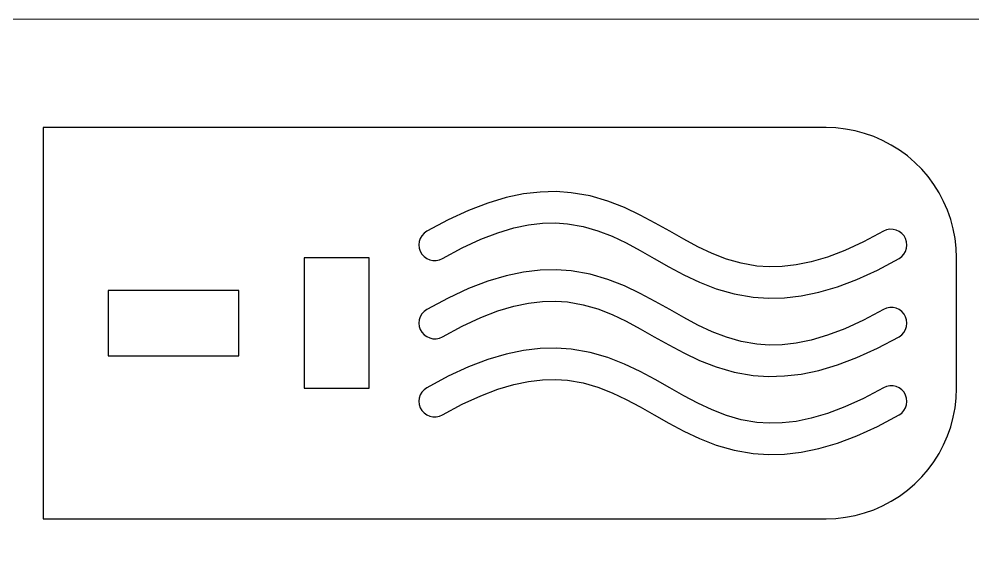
# Model space of a CAD drawing. Header units: millimetres. Extents: x -3928 to -434, y -548 to 1409.
# Drawn here: x -3483.6 to -3410.5, y 1281.8 to 1322.4 of the extents above; entities that cross this region are included whole.
import ezdxf

# ---------------------------------------------------------------- set-up
doc = ezdxf.new("R2010")
doc.units = ezdxf.units.MM
doc.header["$MEASUREMENT"] = 0
doc.layers.add('layer 1', color=7, linetype='Continuous')

msp = doc.modelspace()

# ---------------------------------------------------------------- linework, layer by layer
at = {"layer": 'layer 1', "color": 250, "lineweight": 9}
msp.add_lwpolyline([(-3928.424, 422.392), (-2728.424, 422.392), (-2728.424, 1322.392), (-3928.424, 1322.392), (-3928.424, 422.392)], close=True, dxfattribs=at)
at = {"layer": 'layer 1', "color": 1, "lineweight": 25}
for points in [[(-3481.765, 1314.0715), (-3481.765, 1314.0715), (-3481.765, 1284.0716), (-3481.765, 1284.0716)], [(-3421.7649, 1314.0715), (-3421.7649, 1314.0715), (-3481.765, 1314.0715), (-3481.765, 1314.0715)], [(-3456.765, 1304.0716), (-3456.765, 1304.0716), (-3461.7649, 1304.0716), (-3461.7649, 1304.0716)], [(-3461.7649, 1304.0716), (-3461.7649, 1304.0716), (-3461.7649, 1294.0718), (-3461.7649, 1294.0718)], [(-3456.765, 1294.0718), (-3456.765, 1294.0718), (-3456.765, 1304.0716), (-3456.765, 1304.0716)], [(-3411.765, 1294.0718), (-3411.765, 1294.0718), (-3411.765, 1304.0716), (-3411.765, 1304.0716)], [(-3466.7652, 1301.5715), (-3466.7652, 1301.5715), (-3476.765, 1301.5715), (-3476.765, 1301.5715)], [(-3476.765, 1301.5715), (-3476.765, 1301.5715), (-3476.765, 1296.5716), (-3476.765, 1296.5716)], [(-3466.7652, 1296.5716), (-3466.7652, 1296.5716), (-3466.7652, 1301.5715), (-3466.7652, 1301.5715)], [(-3476.765, 1296.5716), (-3476.765, 1296.5716), (-3466.7652, 1296.5716), (-3466.7652, 1296.5716)], [(-3461.7649, 1294.0718), (-3461.7649, 1294.0718), (-3456.765, 1294.0718), (-3456.765, 1294.0718)], [(-3481.765, 1284.0716), (-3481.765, 1284.0716), (-3421.7649, 1284.0716), (-3421.7649, 1284.0716)]]:
    msp.add_open_spline(points, degree=3, dxfattribs=at)
for points, knots in [([(-3411.765, 1304.0716), (-3411.765, 1304.0716), (-3411.7929, 1304.8188), (-3411.7929, 1304.8188), (-3411.7929, 1304.8188), (-3411.7929, 1304.8188), (-3411.8769, 1305.5621), (-3411.8769, 1305.5621), (-3411.8769, 1305.5621), (-3411.8769, 1305.5621), (-3412.0159, 1306.297), (-3412.0159, 1306.297), (-3412.0159, 1306.297), (-3412.0159, 1306.297), (-3412.2092, 1307.0191), (-3412.2092, 1307.0191), (-3412.2092, 1307.0191), (-3412.2092, 1307.0191), (-3412.4561, 1307.725), (-3412.4561, 1307.725), (-3412.4561, 1307.725), (-3412.4561, 1307.725), (-3412.7553, 1308.4105), (-3412.7553, 1308.4105), (-3412.7553, 1308.4105), (-3412.7553, 1308.4105), (-3413.1049, 1309.0716), (-3413.1049, 1309.0716), (-3413.1049, 1309.0716), (-3413.1049, 1309.0716), (-3413.5025, 1309.7048), (-3413.5025, 1309.7048), (-3413.5025, 1309.7048), (-3413.5025, 1309.7048), (-3413.9466, 1310.3066), (-3413.9466, 1310.3066), (-3413.9466, 1310.3066), (-3413.9466, 1310.3066), (-3414.4345, 1310.8735), (-3414.4345, 1310.8735), (-3414.4345, 1310.8735), (-3414.4345, 1310.8735), (-3414.9633, 1311.402), (-3414.9633, 1311.402), (-3414.9633, 1311.402), (-3414.9633, 1311.402), (-3415.5302, 1311.8899), (-3415.5302, 1311.8899), (-3415.5302, 1311.8899), (-3415.5302, 1311.8899), (-3416.1317, 1312.334), (-3416.1317, 1312.334), (-3416.1317, 1312.334), (-3416.1317, 1312.334), (-3416.765, 1312.732), (-3416.765, 1312.732), (-3416.765, 1312.732), (-3416.765, 1312.732), (-3417.4261, 1313.0812), (-3417.4261, 1313.0812), (-3417.4261, 1313.0812), (-3417.4261, 1313.0812), (-3418.1115, 1313.3804), (-3418.1115, 1313.3804), (-3418.1115, 1313.3804), (-3418.1115, 1313.3804), (-3418.8174, 1313.6273), (-3418.8174, 1313.6273), (-3418.8174, 1313.6273), (-3418.8174, 1313.6273), (-3419.5399, 1313.821), (-3419.5399, 1313.821), (-3419.5399, 1313.821), (-3419.5399, 1313.821), (-3420.2747, 1313.96), (-3420.2747, 1313.96), (-3420.2747, 1313.96), (-3420.2747, 1313.96), (-3421.0177, 1314.0436), (-3421.0177, 1314.0436), (-3421.0177, 1314.0436), (-3421.0177, 1314.0436), (-3421.7649, 1314.0715), (-3421.7649, 1314.0715)], [0, 0, 0, 0, 0.0454545, 0.0454545, 0.0454545, 0.0454545, 0.0909091, 0.0909091, 0.0909091, 0.0909091, 0.1363636, 0.1363636, 0.1363636, 0.1363636, 0.1818182, 0.1818182, 0.1818182, 0.1818182, 0.2272727, 0.2272727, 0.2272727, 0.2272727, 0.2727273, 0.2727273, 0.2727273, 0.2727273, 0.3181818, 0.3181818, 0.3181818, 0.3181818, 0.3636364, 0.3636364, 0.3636364, 0.3636364, 0.4090909, 0.4090909, 0.4090909, 0.4090909, 0.4545455, 0.4545455, 0.4545455, 0.4545455, 0.5, 0.5, 0.5, 0.5, 0.5454545, 0.5454545, 0.5454545, 0.5454545, 0.5909091, 0.5909091, 0.5909091, 0.5909091, 0.6363636, 0.6363636, 0.6363636, 0.6363636, 0.6818182, 0.6818182, 0.6818182, 0.6818182, 0.7272727, 0.7272727, 0.7272727, 0.7272727, 0.7727273, 0.7727273, 0.7727273, 0.7727273, 0.8181818, 0.8181818, 0.8181818, 0.8181818, 0.8636364, 0.8636364, 0.8636364, 0.8636364, 0.9090909, 0.9090909, 0.9090909, 0.9090909, 1, 1, 1, 1]), ([(-3417.358, 1306.1149), (-3417.358, 1306.1149), (-3418.8968, 1305.2958), (-3418.8968, 1305.2958), (-3418.8968, 1305.2958), (-3418.8968, 1305.2958), (-3420.3291, 1304.641), (-3420.3291, 1304.641), (-3420.3291, 1304.641), (-3420.3291, 1304.641), (-3421.6608, 1304.1383), (-3421.6608, 1304.1383), (-3421.6608, 1304.1383), (-3421.6608, 1304.1383), (-3422.8983, 1303.775), (-3422.8983, 1303.775), (-3422.8983, 1303.775), (-3422.8983, 1303.775), (-3424.0491, 1303.5372), (-3424.0491, 1303.5372), (-3424.0491, 1303.5372), (-3424.0491, 1303.5372), (-3425.1219, 1303.4123), (-3425.1219, 1303.4123), (-3425.1219, 1303.4123), (-3425.1219, 1303.4123), (-3426.1266, 1303.3873), (-3426.1266, 1303.3873), (-3426.1266, 1303.3873), (-3426.1266, 1303.3873), (-3427.0742, 1303.4515), (-3427.0742, 1303.4515), (-3427.0742, 1303.4515), (-3427.0742, 1303.4515), (-3428.268, 1303.6582), (-3428.268, 1303.6582), (-3428.268, 1303.6582), (-3428.268, 1303.6582), (-3429.4043, 1303.9849), (-3429.4043, 1303.9849), (-3429.4043, 1303.9849), (-3429.4043, 1303.9849), (-3430.5039, 1304.4138), (-3430.5039, 1304.4138), (-3430.5039, 1304.4138), (-3430.5039, 1304.4138), (-3431.5834, 1304.9264), (-3431.5834, 1304.9264), (-3431.5834, 1304.9264), (-3431.5834, 1304.9264), (-3432.6579, 1305.5007), (-3432.6579, 1305.5007), (-3432.6579, 1305.5007), (-3432.6579, 1305.5007), (-3433.742, 1306.1135), (-3433.742, 1306.1135), (-3433.742, 1306.1135), (-3433.742, 1306.1135), (-3434.8498, 1306.7415), (-3434.8498, 1306.7415), (-3434.8498, 1306.7415), (-3434.8498, 1306.7415), (-3435.9973, 1307.3564), (-3435.9973, 1307.3564), (-3435.9973, 1307.3564), (-3435.9973, 1307.3564), (-3437.201, 1307.9286), (-3437.201, 1307.9286), (-3437.201, 1307.9286), (-3437.201, 1307.9286), (-3438.476, 1308.4284), (-3438.476, 1308.4284), (-3438.476, 1308.4284), (-3438.476, 1308.4284), (-3439.8363, 1308.8225), (-3439.8363, 1308.8225), (-3439.8363, 1308.8225), (-3439.8363, 1308.8225), (-3441.2918, 1309.0761), (-3441.2918, 1309.0761), (-3441.2918, 1309.0761), (-3441.2918, 1309.0761), (-3442.4493, 1309.1552), (-3442.4493, 1309.1552), (-3442.4493, 1309.1552), (-3442.4493, 1309.1552), (-3443.6653, 1309.1252), (-3443.6653, 1309.1252), (-3443.6653, 1309.1252), (-3443.6653, 1309.1252), (-3444.9413, 1308.9753), (-3444.9413, 1308.9753), (-3444.9413, 1308.9753), (-3444.9413, 1308.9753), (-3446.2801, 1308.6959), (-3446.2801, 1308.6959), (-3446.2801, 1308.6959), (-3446.2801, 1308.6959), (-3447.6859, 1308.2789), (-3447.6859, 1308.2789), (-3447.6859, 1308.2789), (-3447.6859, 1308.2789), (-3449.1637, 1307.7151), (-3449.1637, 1307.7151), (-3449.1637, 1307.7151), (-3449.1637, 1307.7151), (-3450.7205, 1306.9962), (-3450.7205, 1306.9962), (-3450.7205, 1306.9962), (-3450.7205, 1306.9962), (-3452.3631, 1306.1121), (-3452.3631, 1306.1121)], [0, 0, 0, 0, 0.0344828, 0.0344828, 0.0344828, 0.0344828, 0.0689655, 0.0689655, 0.0689655, 0.0689655, 0.1034483, 0.1034483, 0.1034483, 0.1034483, 0.137931, 0.137931, 0.137931, 0.137931, 0.1724138, 0.1724138, 0.1724138, 0.1724138, 0.2068966, 0.2068966, 0.2068966, 0.2068966, 0.2413793, 0.2413793, 0.2413793, 0.2413793, 0.2758621, 0.2758621, 0.2758621, 0.2758621, 0.3103448, 0.3103448, 0.3103448, 0.3103448, 0.3448276, 0.3448276, 0.3448276, 0.3448276, 0.3793103, 0.3793103, 0.3793103, 0.3793103, 0.4137931, 0.4137931, 0.4137931, 0.4137931, 0.4482759, 0.4482759, 0.4482759, 0.4482759, 0.4827586, 0.4827586, 0.4827586, 0.4827586, 0.5172414, 0.5172414, 0.5172414, 0.5172414, 0.5517241, 0.5517241, 0.5517241, 0.5517241, 0.5862069, 0.5862069, 0.5862069, 0.5862069, 0.6206897, 0.6206897, 0.6206897, 0.6206897, 0.6551724, 0.6551724, 0.6551724, 0.6551724, 0.6896552, 0.6896552, 0.6896552, 0.6896552, 0.7241379, 0.7241379, 0.7241379, 0.7241379, 0.7586207, 0.7586207, 0.7586207, 0.7586207, 0.7931034, 0.7931034, 0.7931034, 0.7931034, 0.8275862, 0.8275862, 0.8275862, 0.8275862, 0.862069, 0.862069, 0.862069, 0.862069, 0.8965517, 0.8965517, 0.8965517, 0.8965517, 0.9310345, 0.9310345, 0.9310345, 0.9310345, 1, 1, 1, 1]), ([(-3451.1671, 1304.0311), (-3451.1671, 1304.0311), (-3449.6463, 1304.8499), (-3449.6463, 1304.8499), (-3449.6463, 1304.8499), (-3449.6463, 1304.8499), (-3448.2306, 1305.5043), (-3448.2306, 1305.5043), (-3448.2306, 1305.5043), (-3448.2306, 1305.5043), (-3446.9148, 1306.0063), (-3446.9148, 1306.0063), (-3446.9148, 1306.0063), (-3446.9148, 1306.0063), (-3445.692, 1306.3693), (-3445.692, 1306.3693), (-3445.692, 1306.3693), (-3445.692, 1306.3693), (-3444.5554, 1306.6063), (-3444.5554, 1306.6063), (-3444.5554, 1306.6063), (-3444.5554, 1306.6063), (-3443.4953, 1306.7312), (-3443.4953, 1306.7312), (-3443.4953, 1306.7312), (-3443.4953, 1306.7312), (-3442.5026, 1306.7559), (-3442.5026, 1306.7559), (-3442.5026, 1306.7559), (-3442.5026, 1306.7559), (-3441.5656, 1306.6921), (-3441.5656, 1306.6921), (-3441.5656, 1306.6921), (-3441.5656, 1306.6921), (-3440.3838, 1306.4857), (-3440.3838, 1306.4857), (-3440.3838, 1306.4857), (-3440.3838, 1306.4857), (-3439.2567, 1306.159), (-3439.2567, 1306.159), (-3439.2567, 1306.159), (-3439.2567, 1306.159), (-3438.1641, 1305.7304), (-3438.1641, 1305.7304), (-3438.1641, 1305.7304), (-3438.1641, 1305.7304), (-3437.0888, 1305.2178), (-3437.0888, 1305.2178), (-3437.0888, 1305.2178), (-3437.0888, 1305.2178), (-3436.0164, 1304.6431), (-3436.0164, 1304.6431), (-3436.0164, 1304.6431), (-3436.0164, 1304.6431), (-3434.9327, 1304.0297), (-3434.9327, 1304.0297), (-3434.9327, 1304.0297), (-3434.9327, 1304.0297), (-3433.8232, 1303.4014), (-3433.8232, 1303.4014), (-3433.8232, 1303.4014), (-3433.8232, 1303.4014), (-3432.6717, 1302.7865), (-3432.6717, 1302.7865), (-3432.6717, 1302.7865), (-3432.6717, 1302.7865), (-3431.4627, 1302.2139), (-3431.4627, 1302.2139), (-3431.4627, 1302.2139), (-3431.4627, 1302.2139), (-3430.1804, 1301.714), (-3430.1804, 1301.714), (-3430.1804, 1301.714), (-3430.1804, 1301.714), (-3428.8113, 1301.3203), (-3428.8113, 1301.3203), (-3428.8113, 1301.3203), (-3428.8113, 1301.3203), (-3427.3455, 1301.0667), (-3427.3455, 1301.0667), (-3427.3455, 1301.0667), (-3427.3455, 1301.0667), (-3426.1792, 1300.988), (-3426.1792, 1300.988), (-3426.1792, 1300.988), (-3426.1792, 1300.988), (-3424.9536, 1301.018), (-3424.9536, 1301.018), (-3424.9536, 1301.018), (-3424.9536, 1301.018), (-3423.6671, 1301.1679), (-3423.6671, 1301.1679), (-3423.6671, 1301.1679), (-3423.6671, 1301.1679), (-3422.3159, 1301.4466), (-3422.3159, 1301.4466), (-3422.3159, 1301.4466), (-3422.3159, 1301.4466), (-3420.897, 1301.8633), (-3420.897, 1301.8633), (-3420.897, 1301.8633), (-3420.897, 1301.8633), (-3419.4044, 1302.4263), (-3419.4044, 1302.4263), (-3419.4044, 1302.4263), (-3419.4044, 1302.4263), (-3417.8318, 1303.1449), (-3417.8318, 1303.1449), (-3417.8318, 1303.1449), (-3417.8318, 1303.1449), (-3416.1723, 1304.0282), (-3416.1723, 1304.0282)], [0, 0, 0, 0, 0.0344828, 0.0344828, 0.0344828, 0.0344828, 0.0689655, 0.0689655, 0.0689655, 0.0689655, 0.1034483, 0.1034483, 0.1034483, 0.1034483, 0.137931, 0.137931, 0.137931, 0.137931, 0.1724138, 0.1724138, 0.1724138, 0.1724138, 0.2068966, 0.2068966, 0.2068966, 0.2068966, 0.2413793, 0.2413793, 0.2413793, 0.2413793, 0.2758621, 0.2758621, 0.2758621, 0.2758621, 0.3103448, 0.3103448, 0.3103448, 0.3103448, 0.3448276, 0.3448276, 0.3448276, 0.3448276, 0.3793103, 0.3793103, 0.3793103, 0.3793103, 0.4137931, 0.4137931, 0.4137931, 0.4137931, 0.4482759, 0.4482759, 0.4482759, 0.4482759, 0.4827586, 0.4827586, 0.4827586, 0.4827586, 0.5172414, 0.5172414, 0.5172414, 0.5172414, 0.5517241, 0.5517241, 0.5517241, 0.5517241, 0.5862069, 0.5862069, 0.5862069, 0.5862069, 0.6206897, 0.6206897, 0.6206897, 0.6206897, 0.6551724, 0.6551724, 0.6551724, 0.6551724, 0.6896552, 0.6896552, 0.6896552, 0.6896552, 0.7241379, 0.7241379, 0.7241379, 0.7241379, 0.7586207, 0.7586207, 0.7586207, 0.7586207, 0.7931034, 0.7931034, 0.7931034, 0.7931034, 0.8275862, 0.8275862, 0.8275862, 0.8275862, 0.862069, 0.862069, 0.862069, 0.862069, 0.8965517, 0.8965517, 0.8965517, 0.8965517, 0.9310345, 0.9310345, 0.9310345, 0.9310345, 1, 1, 1, 1]), ([(-3416.1723, 1304.0282), (-3416.1723, 1304.0282), (-3415.968, 1304.1743), (-3415.968, 1304.1743), (-3415.968, 1304.1743), (-3415.968, 1304.1743), (-3415.799, 1304.3599), (-3415.799, 1304.3599), (-3415.799, 1304.3599), (-3415.799, 1304.3599), (-3415.672, 1304.5761), (-3415.672, 1304.5761), (-3415.672, 1304.5761), (-3415.672, 1304.5761), (-3415.593, 1304.8142), (-3415.593, 1304.8142), (-3415.593, 1304.8142), (-3415.593, 1304.8142), (-3415.5652, 1305.0633), (-3415.5652, 1305.0633), (-3415.5652, 1305.0633), (-3415.5652, 1305.0633), (-3415.5895, 1305.3131), (-3415.5895, 1305.3131), (-3415.5895, 1305.3131), (-3415.5895, 1305.3131), (-3415.6653, 1305.5522), (-3415.6653, 1305.5522), (-3415.6653, 1305.5522), (-3415.6653, 1305.5522), (-3415.7895, 1305.7703), (-3415.7895, 1305.7703), (-3415.7895, 1305.7703), (-3415.7895, 1305.7703), (-3415.956, 1305.9579), (-3415.956, 1305.9579), (-3415.956, 1305.9579), (-3415.956, 1305.9579), (-3416.1578, 1306.1068), (-3416.1578, 1306.1068), (-3416.1578, 1306.1068), (-3416.1578, 1306.1068), (-3416.3864, 1306.2105), (-3416.3864, 1306.2105), (-3416.3864, 1306.2105), (-3416.3864, 1306.2105), (-3416.6316, 1306.2642), (-3416.6316, 1306.2642), (-3416.6316, 1306.2642), (-3416.6316, 1306.2642), (-3416.8824, 1306.2659), (-3416.8824, 1306.2659), (-3416.8824, 1306.2659), (-3416.8824, 1306.2659), (-3417.128, 1306.2155), (-3417.128, 1306.2155), (-3417.128, 1306.2155), (-3417.128, 1306.2155), (-3417.358, 1306.1149), (-3417.358, 1306.1149)], [0, 0, 0, 0, 0.0625, 0.0625, 0.0625, 0.0625, 0.125, 0.125, 0.125, 0.125, 0.1875, 0.1875, 0.1875, 0.1875, 0.25, 0.25, 0.25, 0.25, 0.3125, 0.3125, 0.3125, 0.3125, 0.375, 0.375, 0.375, 0.375, 0.4375, 0.4375, 0.4375, 0.4375, 0.5, 0.5, 0.5, 0.5, 0.5625, 0.5625, 0.5625, 0.5625, 0.625, 0.625, 0.625, 0.625, 0.6875, 0.6875, 0.6875, 0.6875, 0.75, 0.75, 0.75, 0.75, 0.8125, 0.8125, 0.8125, 0.8125, 0.875, 0.875, 0.875, 0.875, 1, 1, 1, 1]), ([(-3452.3631, 1306.1121), (-3452.3631, 1306.1121), (-3452.5663, 1305.965), (-3452.5663, 1305.965), (-3452.5663, 1305.965), (-3452.5663, 1305.965), (-3452.7345, 1305.7791), (-3452.7345, 1305.7791), (-3452.7345, 1305.7791), (-3452.7345, 1305.7791), (-3452.8601, 1305.5621), (-3452.8601, 1305.5621), (-3452.8601, 1305.5621), (-3452.8601, 1305.5621), (-3452.9384, 1305.3236), (-3452.9384, 1305.3236), (-3452.9384, 1305.3236), (-3452.9384, 1305.3236), (-3452.9649, 1305.0742), (-3452.9649, 1305.0742), (-3452.9649, 1305.0742), (-3452.9649, 1305.0742), (-3452.9395, 1304.8245), (-3452.9395, 1304.8245), (-3452.9395, 1304.8245), (-3452.9395, 1304.8245), (-3452.8622, 1304.586), (-3452.8622, 1304.586), (-3452.8622, 1304.586), (-3452.8622, 1304.586), (-3452.7374, 1304.3683), (-3452.7374, 1304.3683), (-3452.7374, 1304.3683), (-3452.7374, 1304.3683), (-3452.5698, 1304.1817), (-3452.5698, 1304.1817), (-3452.5698, 1304.1817), (-3452.5698, 1304.1817), (-3452.3673, 1304.0335), (-3452.3673, 1304.0335), (-3452.3673, 1304.0335), (-3452.3673, 1304.0335), (-3452.1383, 1303.9312), (-3452.1383, 1303.9312), (-3452.1383, 1303.9312), (-3452.1383, 1303.9312), (-3451.8928, 1303.8787), (-3451.8928, 1303.8787), (-3451.8928, 1303.8787), (-3451.8928, 1303.8787), (-3451.642, 1303.878), (-3451.642, 1303.878), (-3451.642, 1303.878), (-3451.642, 1303.878), (-3451.3964, 1303.9295), (-3451.3964, 1303.9295), (-3451.3964, 1303.9295), (-3451.3964, 1303.9295), (-3451.1671, 1304.0311), (-3451.1671, 1304.0311)], [0, 0, 0, 0, 0.0625, 0.0625, 0.0625, 0.0625, 0.125, 0.125, 0.125, 0.125, 0.1875, 0.1875, 0.1875, 0.1875, 0.25, 0.25, 0.25, 0.25, 0.3125, 0.3125, 0.3125, 0.3125, 0.375, 0.375, 0.375, 0.375, 0.4375, 0.4375, 0.4375, 0.4375, 0.5, 0.5, 0.5, 0.5, 0.5625, 0.5625, 0.5625, 0.5625, 0.625, 0.625, 0.625, 0.625, 0.6875, 0.6875, 0.6875, 0.6875, 0.75, 0.75, 0.75, 0.75, 0.8125, 0.8125, 0.8125, 0.8125, 0.875, 0.875, 0.875, 0.875, 1, 1, 1, 1]), ([(-3417.358, 1300.1149), (-3417.358, 1300.1149), (-3418.8968, 1299.2957), (-3418.8968, 1299.2957), (-3418.8968, 1299.2957), (-3418.8968, 1299.2957), (-3420.3291, 1298.641), (-3420.3291, 1298.641), (-3420.3291, 1298.641), (-3420.3291, 1298.641), (-3421.6608, 1298.1383), (-3421.6608, 1298.1383), (-3421.6608, 1298.1383), (-3421.6608, 1298.1383), (-3422.8983, 1297.7749), (-3422.8983, 1297.7749), (-3422.8983, 1297.7749), (-3422.8983, 1297.7749), (-3424.0491, 1297.5371), (-3424.0491, 1297.5371), (-3424.0491, 1297.5371), (-3424.0491, 1297.5371), (-3425.1219, 1297.4123), (-3425.1219, 1297.4123), (-3425.1219, 1297.4123), (-3425.1219, 1297.4123), (-3426.1266, 1297.3872), (-3426.1266, 1297.3872), (-3426.1266, 1297.3872), (-3426.1266, 1297.3872), (-3427.0742, 1297.4514), (-3427.0742, 1297.4514), (-3427.0742, 1297.4514), (-3427.0742, 1297.4514), (-3428.268, 1297.6581), (-3428.268, 1297.6581), (-3428.268, 1297.6581), (-3428.268, 1297.6581), (-3429.4043, 1297.9848), (-3429.4043, 1297.9848), (-3429.4043, 1297.9848), (-3429.4043, 1297.9848), (-3430.5039, 1298.4138), (-3430.5039, 1298.4138), (-3430.5039, 1298.4138), (-3430.5039, 1298.4138), (-3431.5834, 1298.9264), (-3431.5834, 1298.9264), (-3431.5834, 1298.9264), (-3431.5834, 1298.9264), (-3432.6579, 1299.5007), (-3432.6579, 1299.5007), (-3432.6579, 1299.5007), (-3432.6579, 1299.5007), (-3433.742, 1300.1135), (-3433.742, 1300.1135), (-3433.742, 1300.1135), (-3433.742, 1300.1135), (-3434.8498, 1300.7414), (-3434.8498, 1300.7414), (-3434.8498, 1300.7414), (-3434.8498, 1300.7414), (-3435.9973, 1301.3563), (-3435.9973, 1301.3563), (-3435.9973, 1301.3563), (-3435.9973, 1301.3563), (-3437.201, 1301.9285), (-3437.201, 1301.9285), (-3437.201, 1301.9285), (-3437.201, 1301.9285), (-3438.476, 1302.4288), (-3438.476, 1302.4288), (-3438.476, 1302.4288), (-3438.476, 1302.4288), (-3439.8363, 1302.8225), (-3439.8363, 1302.8225), (-3439.8363, 1302.8225), (-3439.8363, 1302.8225), (-3441.2918, 1303.0765), (-3441.2918, 1303.0765), (-3441.2918, 1303.0765), (-3441.2918, 1303.0765), (-3442.4493, 1303.1551), (-3442.4493, 1303.1551), (-3442.4493, 1303.1551), (-3442.4493, 1303.1551), (-3443.6653, 1303.1251), (-3443.6653, 1303.1251), (-3443.6653, 1303.1251), (-3443.6653, 1303.1251), (-3444.9413, 1302.9752), (-3444.9413, 1302.9752), (-3444.9413, 1302.9752), (-3444.9413, 1302.9752), (-3446.2801, 1302.6958), (-3446.2801, 1302.6958), (-3446.2801, 1302.6958), (-3446.2801, 1302.6958), (-3447.6859, 1302.2788), (-3447.6859, 1302.2788), (-3447.6859, 1302.2788), (-3447.6859, 1302.2788), (-3449.1637, 1301.7154), (-3449.1637, 1301.7154), (-3449.1637, 1301.7154), (-3449.1637, 1301.7154), (-3450.7205, 1300.9961), (-3450.7205, 1300.9961), (-3450.7205, 1300.9961), (-3450.7205, 1300.9961), (-3452.3631, 1300.1121), (-3452.3631, 1300.1121)], [0, 0, 0, 0, 0.0344828, 0.0344828, 0.0344828, 0.0344828, 0.0689655, 0.0689655, 0.0689655, 0.0689655, 0.1034483, 0.1034483, 0.1034483, 0.1034483, 0.137931, 0.137931, 0.137931, 0.137931, 0.1724138, 0.1724138, 0.1724138, 0.1724138, 0.2068966, 0.2068966, 0.2068966, 0.2068966, 0.2413793, 0.2413793, 0.2413793, 0.2413793, 0.2758621, 0.2758621, 0.2758621, 0.2758621, 0.3103448, 0.3103448, 0.3103448, 0.3103448, 0.3448276, 0.3448276, 0.3448276, 0.3448276, 0.3793103, 0.3793103, 0.3793103, 0.3793103, 0.4137931, 0.4137931, 0.4137931, 0.4137931, 0.4482759, 0.4482759, 0.4482759, 0.4482759, 0.4827586, 0.4827586, 0.4827586, 0.4827586, 0.5172414, 0.5172414, 0.5172414, 0.5172414, 0.5517241, 0.5517241, 0.5517241, 0.5517241, 0.5862069, 0.5862069, 0.5862069, 0.5862069, 0.6206897, 0.6206897, 0.6206897, 0.6206897, 0.6551724, 0.6551724, 0.6551724, 0.6551724, 0.6896552, 0.6896552, 0.6896552, 0.6896552, 0.7241379, 0.7241379, 0.7241379, 0.7241379, 0.7586207, 0.7586207, 0.7586207, 0.7586207, 0.7931034, 0.7931034, 0.7931034, 0.7931034, 0.8275862, 0.8275862, 0.8275862, 0.8275862, 0.862069, 0.862069, 0.862069, 0.862069, 0.8965517, 0.8965517, 0.8965517, 0.8965517, 0.9310345, 0.9310345, 0.9310345, 0.9310345, 1, 1, 1, 1]), ([(-3451.1671, 1298.031), (-3451.1671, 1298.031), (-3449.6463, 1298.8498), (-3449.6463, 1298.8498), (-3449.6463, 1298.8498), (-3449.6463, 1298.8498), (-3448.2306, 1299.5042), (-3448.2306, 1299.5042), (-3448.2306, 1299.5042), (-3448.2306, 1299.5042), (-3446.9148, 1300.0062), (-3446.9148, 1300.0062), (-3446.9148, 1300.0062), (-3446.9148, 1300.0062), (-3445.692, 1300.3692), (-3445.692, 1300.3692), (-3445.692, 1300.3692), (-3445.692, 1300.3692), (-3444.5554, 1300.6063), (-3444.5554, 1300.6063), (-3444.5554, 1300.6063), (-3444.5554, 1300.6063), (-3443.4953, 1300.7312), (-3443.4953, 1300.7312), (-3443.4953, 1300.7312), (-3443.4953, 1300.7312), (-3442.5026, 1300.7559), (-3442.5026, 1300.7559), (-3442.5026, 1300.7559), (-3442.5026, 1300.7559), (-3441.5656, 1300.692), (-3441.5656, 1300.692), (-3441.5656, 1300.692), (-3441.5656, 1300.692), (-3440.3838, 1300.4857), (-3440.3838, 1300.4857), (-3440.3838, 1300.4857), (-3440.3838, 1300.4857), (-3439.2567, 1300.1593), (-3439.2567, 1300.1593), (-3439.2567, 1300.1593), (-3439.2567, 1300.1593), (-3438.1641, 1299.7304), (-3438.1641, 1299.7304), (-3438.1641, 1299.7304), (-3438.1641, 1299.7304), (-3437.0888, 1299.2178), (-3437.0888, 1299.2178), (-3437.0888, 1299.2178), (-3437.0888, 1299.2178), (-3436.0164, 1298.6431), (-3436.0164, 1298.6431), (-3436.0164, 1298.6431), (-3436.0164, 1298.6431), (-3434.9327, 1298.0296), (-3434.9327, 1298.0296), (-3434.9327, 1298.0296), (-3434.9327, 1298.0296), (-3433.8232, 1297.4013), (-3433.8232, 1297.4013), (-3433.8232, 1297.4013), (-3433.8232, 1297.4013), (-3432.6717, 1296.7864), (-3432.6717, 1296.7864), (-3432.6717, 1296.7864), (-3432.6717, 1296.7864), (-3431.4627, 1296.2139), (-3431.4627, 1296.2139), (-3431.4627, 1296.2139), (-3431.4627, 1296.2139), (-3430.1804, 1295.714), (-3430.1804, 1295.714), (-3430.1804, 1295.714), (-3430.1804, 1295.714), (-3428.8113, 1295.3203), (-3428.8113, 1295.3203), (-3428.8113, 1295.3203), (-3428.8113, 1295.3203), (-3427.3455, 1295.067), (-3427.3455, 1295.067), (-3427.3455, 1295.067), (-3427.3455, 1295.067), (-3426.1792, 1294.988), (-3426.1792, 1294.988), (-3426.1792, 1294.988), (-3426.1792, 1294.988), (-3424.9536, 1295.0183), (-3424.9536, 1295.0183), (-3424.9536, 1295.0183), (-3424.9536, 1295.0183), (-3423.6671, 1295.1679), (-3423.6671, 1295.1679), (-3423.6671, 1295.1679), (-3423.6671, 1295.1679), (-3422.3159, 1295.4466), (-3422.3159, 1295.4466), (-3422.3159, 1295.4466), (-3422.3159, 1295.4466), (-3420.897, 1295.8632), (-3420.897, 1295.8632), (-3420.897, 1295.8632), (-3420.897, 1295.8632), (-3419.4044, 1296.4262), (-3419.4044, 1296.4262), (-3419.4044, 1296.4262), (-3419.4044, 1296.4262), (-3417.8318, 1297.1448), (-3417.8318, 1297.1448), (-3417.8318, 1297.1448), (-3417.8318, 1297.1448), (-3416.1723, 1298.0282), (-3416.1723, 1298.0282)], [0, 0, 0, 0, 0.0344828, 0.0344828, 0.0344828, 0.0344828, 0.0689655, 0.0689655, 0.0689655, 0.0689655, 0.1034483, 0.1034483, 0.1034483, 0.1034483, 0.137931, 0.137931, 0.137931, 0.137931, 0.1724138, 0.1724138, 0.1724138, 0.1724138, 0.2068966, 0.2068966, 0.2068966, 0.2068966, 0.2413793, 0.2413793, 0.2413793, 0.2413793, 0.2758621, 0.2758621, 0.2758621, 0.2758621, 0.3103448, 0.3103448, 0.3103448, 0.3103448, 0.3448276, 0.3448276, 0.3448276, 0.3448276, 0.3793103, 0.3793103, 0.3793103, 0.3793103, 0.4137931, 0.4137931, 0.4137931, 0.4137931, 0.4482759, 0.4482759, 0.4482759, 0.4482759, 0.4827586, 0.4827586, 0.4827586, 0.4827586, 0.5172414, 0.5172414, 0.5172414, 0.5172414, 0.5517241, 0.5517241, 0.5517241, 0.5517241, 0.5862069, 0.5862069, 0.5862069, 0.5862069, 0.6206897, 0.6206897, 0.6206897, 0.6206897, 0.6551724, 0.6551724, 0.6551724, 0.6551724, 0.6896552, 0.6896552, 0.6896552, 0.6896552, 0.7241379, 0.7241379, 0.7241379, 0.7241379, 0.7586207, 0.7586207, 0.7586207, 0.7586207, 0.7931034, 0.7931034, 0.7931034, 0.7931034, 0.8275862, 0.8275862, 0.8275862, 0.8275862, 0.862069, 0.862069, 0.862069, 0.862069, 0.8965517, 0.8965517, 0.8965517, 0.8965517, 0.9310345, 0.9310345, 0.9310345, 0.9310345, 1, 1, 1, 1]), ([(-3452.3631, 1300.1121), (-3452.3631, 1300.1121), (-3452.5663, 1299.965), (-3452.5663, 1299.965), (-3452.5663, 1299.965), (-3452.5663, 1299.965), (-3452.7345, 1299.779), (-3452.7345, 1299.779), (-3452.7345, 1299.779), (-3452.7345, 1299.779), (-3452.8601, 1299.5621), (-3452.8601, 1299.5621), (-3452.8601, 1299.5621), (-3452.8601, 1299.5621), (-3452.9384, 1299.3236), (-3452.9384, 1299.3236), (-3452.9384, 1299.3236), (-3452.9384, 1299.3236), (-3452.9649, 1299.0742), (-3452.9649, 1299.0742), (-3452.9649, 1299.0742), (-3452.9649, 1299.0742), (-3452.9395, 1298.8244), (-3452.9395, 1298.8244), (-3452.9395, 1298.8244), (-3452.9395, 1298.8244), (-3452.8622, 1298.5859), (-3452.8622, 1298.5859), (-3452.8622, 1298.5859), (-3452.8622, 1298.5859), (-3452.7374, 1298.3683), (-3452.7374, 1298.3683), (-3452.7374, 1298.3683), (-3452.7374, 1298.3683), (-3452.5698, 1298.1817), (-3452.5698, 1298.1817), (-3452.5698, 1298.1817), (-3452.5698, 1298.1817), (-3452.3673, 1298.0335), (-3452.3673, 1298.0335), (-3452.3673, 1298.0335), (-3452.3673, 1298.0335), (-3452.1383, 1297.9312), (-3452.1383, 1297.9312), (-3452.1383, 1297.9312), (-3452.1383, 1297.9312), (-3451.8928, 1297.8786), (-3451.8928, 1297.8786), (-3451.8928, 1297.8786), (-3451.8928, 1297.8786), (-3451.642, 1297.8779), (-3451.642, 1297.8779), (-3451.642, 1297.8779), (-3451.642, 1297.8779), (-3451.3964, 1297.9294), (-3451.3964, 1297.9294), (-3451.3964, 1297.9294), (-3451.3964, 1297.9294), (-3451.1671, 1298.031), (-3451.1671, 1298.031)], [0, 0, 0, 0, 0.0625, 0.0625, 0.0625, 0.0625, 0.125, 0.125, 0.125, 0.125, 0.1875, 0.1875, 0.1875, 0.1875, 0.25, 0.25, 0.25, 0.25, 0.3125, 0.3125, 0.3125, 0.3125, 0.375, 0.375, 0.375, 0.375, 0.4375, 0.4375, 0.4375, 0.4375, 0.5, 0.5, 0.5, 0.5, 0.5625, 0.5625, 0.5625, 0.5625, 0.625, 0.625, 0.625, 0.625, 0.6875, 0.6875, 0.6875, 0.6875, 0.75, 0.75, 0.75, 0.75, 0.8125, 0.8125, 0.8125, 0.8125, 0.875, 0.875, 0.875, 0.875, 1, 1, 1, 1]), ([(-3416.1723, 1298.0282), (-3416.1723, 1298.0282), (-3415.968, 1298.1743), (-3415.968, 1298.1743), (-3415.968, 1298.1743), (-3415.968, 1298.1743), (-3415.799, 1298.3598), (-3415.799, 1298.3598), (-3415.799, 1298.3598), (-3415.799, 1298.3598), (-3415.672, 1298.5761), (-3415.672, 1298.5761), (-3415.672, 1298.5761), (-3415.672, 1298.5761), (-3415.593, 1298.8142), (-3415.593, 1298.8142), (-3415.593, 1298.8142), (-3415.593, 1298.8142), (-3415.5652, 1299.0636), (-3415.5652, 1299.0636), (-3415.5652, 1299.0636), (-3415.5652, 1299.0636), (-3415.5895, 1299.313), (-3415.5895, 1299.313), (-3415.5895, 1299.313), (-3415.5895, 1299.313), (-3415.6653, 1299.5522), (-3415.6653, 1299.5522), (-3415.6653, 1299.5522), (-3415.6653, 1299.5522), (-3415.7895, 1299.7702), (-3415.7895, 1299.7702), (-3415.7895, 1299.7702), (-3415.7895, 1299.7702), (-3415.956, 1299.9579), (-3415.956, 1299.9579), (-3415.956, 1299.9579), (-3415.956, 1299.9579), (-3416.1578, 1300.1068), (-3416.1578, 1300.1068), (-3416.1578, 1300.1068), (-3416.1578, 1300.1068), (-3416.3864, 1300.2105), (-3416.3864, 1300.2105), (-3416.3864, 1300.2105), (-3416.3864, 1300.2105), (-3416.6316, 1300.2641), (-3416.6316, 1300.2641), (-3416.6316, 1300.2641), (-3416.6316, 1300.2641), (-3416.8824, 1300.2659), (-3416.8824, 1300.2659), (-3416.8824, 1300.2659), (-3416.8824, 1300.2659), (-3417.128, 1300.2154), (-3417.128, 1300.2154), (-3417.128, 1300.2154), (-3417.128, 1300.2154), (-3417.358, 1300.1149), (-3417.358, 1300.1149)], [0, 0, 0, 0, 0.0625, 0.0625, 0.0625, 0.0625, 0.125, 0.125, 0.125, 0.125, 0.1875, 0.1875, 0.1875, 0.1875, 0.25, 0.25, 0.25, 0.25, 0.3125, 0.3125, 0.3125, 0.3125, 0.375, 0.375, 0.375, 0.375, 0.4375, 0.4375, 0.4375, 0.4375, 0.5, 0.5, 0.5, 0.5, 0.5625, 0.5625, 0.5625, 0.5625, 0.625, 0.625, 0.625, 0.625, 0.6875, 0.6875, 0.6875, 0.6875, 0.75, 0.75, 0.75, 0.75, 0.8125, 0.8125, 0.8125, 0.8125, 0.875, 0.875, 0.875, 0.875, 1, 1, 1, 1]), ([(-3417.358, 1294.1148), (-3417.358, 1294.1148), (-3418.8968, 1293.2957), (-3418.8968, 1293.2957), (-3418.8968, 1293.2957), (-3418.8968, 1293.2957), (-3420.3291, 1292.6409), (-3420.3291, 1292.6409), (-3420.3291, 1292.6409), (-3420.3291, 1292.6409), (-3421.6608, 1292.1382), (-3421.6608, 1292.1382), (-3421.6608, 1292.1382), (-3421.6608, 1292.1382), (-3422.8983, 1291.7749), (-3422.8983, 1291.7749), (-3422.8983, 1291.7749), (-3422.8983, 1291.7749), (-3424.0491, 1291.5371), (-3424.0491, 1291.5371), (-3424.0491, 1291.5371), (-3424.0491, 1291.5371), (-3425.1219, 1291.4122), (-3425.1219, 1291.4122), (-3425.1219, 1291.4122), (-3425.1219, 1291.4122), (-3426.1266, 1291.3875), (-3426.1266, 1291.3875), (-3426.1266, 1291.3875), (-3426.1266, 1291.3875), (-3427.0742, 1291.4514), (-3427.0742, 1291.4514), (-3427.0742, 1291.4514), (-3427.0742, 1291.4514), (-3428.268, 1291.6581), (-3428.268, 1291.6581), (-3428.268, 1291.6581), (-3428.268, 1291.6581), (-3429.4043, 1291.9848), (-3429.4043, 1291.9848), (-3429.4043, 1291.9848), (-3429.4043, 1291.9848), (-3430.5039, 1292.4137), (-3430.5039, 1292.4137), (-3430.5039, 1292.4137), (-3430.5039, 1292.4137), (-3431.5834, 1292.9263), (-3431.5834, 1292.9263), (-3431.5834, 1292.9263), (-3431.5834, 1292.9263), (-3432.6579, 1293.5007), (-3432.6579, 1293.5007), (-3432.6579, 1293.5007), (-3432.6579, 1293.5007), (-3433.742, 1294.1134), (-3433.742, 1294.1134), (-3433.742, 1294.1134), (-3433.742, 1294.1134), (-3434.8498, 1294.7414), (-3434.8498, 1294.7414), (-3434.8498, 1294.7414), (-3434.8498, 1294.7414), (-3435.9973, 1295.3563), (-3435.9973, 1295.3563), (-3435.9973, 1295.3563), (-3435.9973, 1295.3563), (-3437.201, 1295.9285), (-3437.201, 1295.9285), (-3437.201, 1295.9285), (-3437.201, 1295.9285), (-3438.476, 1296.4287), (-3438.476, 1296.4287), (-3438.476, 1296.4287), (-3438.476, 1296.4287), (-3439.8363, 1296.8224), (-3439.8363, 1296.8224), (-3439.8363, 1296.8224), (-3439.8363, 1296.8224), (-3441.2918, 1297.0764), (-3441.2918, 1297.0764), (-3441.2918, 1297.0764), (-3441.2918, 1297.0764), (-3442.4493, 1297.1551), (-3442.4493, 1297.1551), (-3442.4493, 1297.1551), (-3442.4493, 1297.1551), (-3443.6653, 1297.1251), (-3443.6653, 1297.1251), (-3443.6653, 1297.1251), (-3443.6653, 1297.1251), (-3444.9413, 1296.9752), (-3444.9413, 1296.9752), (-3444.9413, 1296.9752), (-3444.9413, 1296.9752), (-3446.2801, 1296.6961), (-3446.2801, 1296.6961), (-3446.2801, 1296.6961), (-3446.2801, 1296.6961), (-3447.6859, 1296.2788), (-3447.6859, 1296.2788), (-3447.6859, 1296.2788), (-3447.6859, 1296.2788), (-3449.1637, 1295.7154), (-3449.1637, 1295.7154), (-3449.1637, 1295.7154), (-3449.1637, 1295.7154), (-3450.7205, 1294.9961), (-3450.7205, 1294.9961), (-3450.7205, 1294.9961), (-3450.7205, 1294.9961), (-3452.3631, 1294.112), (-3452.3631, 1294.112)], [0, 0, 0, 0, 0.0344828, 0.0344828, 0.0344828, 0.0344828, 0.0689655, 0.0689655, 0.0689655, 0.0689655, 0.1034483, 0.1034483, 0.1034483, 0.1034483, 0.137931, 0.137931, 0.137931, 0.137931, 0.1724138, 0.1724138, 0.1724138, 0.1724138, 0.2068966, 0.2068966, 0.2068966, 0.2068966, 0.2413793, 0.2413793, 0.2413793, 0.2413793, 0.2758621, 0.2758621, 0.2758621, 0.2758621, 0.3103448, 0.3103448, 0.3103448, 0.3103448, 0.3448276, 0.3448276, 0.3448276, 0.3448276, 0.3793103, 0.3793103, 0.3793103, 0.3793103, 0.4137931, 0.4137931, 0.4137931, 0.4137931, 0.4482759, 0.4482759, 0.4482759, 0.4482759, 0.4827586, 0.4827586, 0.4827586, 0.4827586, 0.5172414, 0.5172414, 0.5172414, 0.5172414, 0.5517241, 0.5517241, 0.5517241, 0.5517241, 0.5862069, 0.5862069, 0.5862069, 0.5862069, 0.6206897, 0.6206897, 0.6206897, 0.6206897, 0.6551724, 0.6551724, 0.6551724, 0.6551724, 0.6896552, 0.6896552, 0.6896552, 0.6896552, 0.7241379, 0.7241379, 0.7241379, 0.7241379, 0.7586207, 0.7586207, 0.7586207, 0.7586207, 0.7931034, 0.7931034, 0.7931034, 0.7931034, 0.8275862, 0.8275862, 0.8275862, 0.8275862, 0.862069, 0.862069, 0.862069, 0.862069, 0.8965517, 0.8965517, 0.8965517, 0.8965517, 0.9310345, 0.9310345, 0.9310345, 0.9310345, 1, 1, 1, 1]), ([(-3451.1671, 1292.0313), (-3451.1671, 1292.0313), (-3449.6463, 1292.8501), (-3449.6463, 1292.8501), (-3449.6463, 1292.8501), (-3449.6463, 1292.8501), (-3448.2306, 1293.5042), (-3448.2306, 1293.5042), (-3448.2306, 1293.5042), (-3448.2306, 1293.5042), (-3446.9148, 1294.0062), (-3446.9148, 1294.0062), (-3446.9148, 1294.0062), (-3446.9148, 1294.0062), (-3445.692, 1294.3692), (-3445.692, 1294.3692), (-3445.692, 1294.3692), (-3445.692, 1294.3692), (-3444.5554, 1294.6063), (-3444.5554, 1294.6063), (-3444.5554, 1294.6063), (-3444.5554, 1294.6063), (-3443.4953, 1294.7311), (-3443.4953, 1294.7311), (-3443.4953, 1294.7311), (-3443.4953, 1294.7311), (-3442.5026, 1294.7558), (-3442.5026, 1294.7558), (-3442.5026, 1294.7558), (-3442.5026, 1294.7558), (-3441.5656, 1294.692), (-3441.5656, 1294.692), (-3441.5656, 1294.692), (-3441.5656, 1294.692), (-3440.3838, 1294.4856), (-3440.3838, 1294.4856), (-3440.3838, 1294.4856), (-3440.3838, 1294.4856), (-3439.2567, 1294.1593), (-3439.2567, 1294.1593), (-3439.2567, 1294.1593), (-3439.2567, 1294.1593), (-3438.1641, 1293.7303), (-3438.1641, 1293.7303), (-3438.1641, 1293.7303), (-3438.1641, 1293.7303), (-3437.0888, 1293.2177), (-3437.0888, 1293.2177), (-3437.0888, 1293.2177), (-3437.0888, 1293.2177), (-3436.0164, 1292.6431), (-3436.0164, 1292.6431), (-3436.0164, 1292.6431), (-3436.0164, 1292.6431), (-3434.9327, 1292.0296), (-3434.9327, 1292.0296), (-3434.9327, 1292.0296), (-3434.9327, 1292.0296), (-3433.8232, 1291.4013), (-3433.8232, 1291.4013), (-3433.8232, 1291.4013), (-3433.8232, 1291.4013), (-3432.6717, 1290.7864), (-3432.6717, 1290.7864), (-3432.6717, 1290.7864), (-3432.6717, 1290.7864), (-3431.4627, 1290.2138), (-3431.4627, 1290.2138), (-3431.4627, 1290.2138), (-3431.4627, 1290.2138), (-3430.1804, 1289.7139), (-3430.1804, 1289.7139), (-3430.1804, 1289.7139), (-3430.1804, 1289.7139), (-3428.8113, 1289.3202), (-3428.8113, 1289.3202), (-3428.8113, 1289.3202), (-3428.8113, 1289.3202), (-3427.3455, 1289.0669), (-3427.3455, 1289.0669), (-3427.3455, 1289.0669), (-3427.3455, 1289.0669), (-3426.1792, 1288.9883), (-3426.1792, 1288.9883), (-3426.1792, 1288.9883), (-3426.1792, 1288.9883), (-3424.9536, 1289.0183), (-3424.9536, 1289.0183), (-3424.9536, 1289.0183), (-3424.9536, 1289.0183), (-3423.6671, 1289.1678), (-3423.6671, 1289.1678), (-3423.6671, 1289.1678), (-3423.6671, 1289.1678), (-3422.3159, 1289.4465), (-3422.3159, 1289.4465), (-3422.3159, 1289.4465), (-3422.3159, 1289.4465), (-3420.897, 1289.8632), (-3420.897, 1289.8632), (-3420.897, 1289.8632), (-3420.897, 1289.8632), (-3419.4044, 1290.4262), (-3419.4044, 1290.4262), (-3419.4044, 1290.4262), (-3419.4044, 1290.4262), (-3417.8318, 1291.1448), (-3417.8318, 1291.1448), (-3417.8318, 1291.1448), (-3417.8318, 1291.1448), (-3416.1723, 1292.0282), (-3416.1723, 1292.0282)], [0, 0, 0, 0, 0.0344828, 0.0344828, 0.0344828, 0.0344828, 0.0689655, 0.0689655, 0.0689655, 0.0689655, 0.1034483, 0.1034483, 0.1034483, 0.1034483, 0.137931, 0.137931, 0.137931, 0.137931, 0.1724138, 0.1724138, 0.1724138, 0.1724138, 0.2068966, 0.2068966, 0.2068966, 0.2068966, 0.2413793, 0.2413793, 0.2413793, 0.2413793, 0.2758621, 0.2758621, 0.2758621, 0.2758621, 0.3103448, 0.3103448, 0.3103448, 0.3103448, 0.3448276, 0.3448276, 0.3448276, 0.3448276, 0.3793103, 0.3793103, 0.3793103, 0.3793103, 0.4137931, 0.4137931, 0.4137931, 0.4137931, 0.4482759, 0.4482759, 0.4482759, 0.4482759, 0.4827586, 0.4827586, 0.4827586, 0.4827586, 0.5172414, 0.5172414, 0.5172414, 0.5172414, 0.5517241, 0.5517241, 0.5517241, 0.5517241, 0.5862069, 0.5862069, 0.5862069, 0.5862069, 0.6206897, 0.6206897, 0.6206897, 0.6206897, 0.6551724, 0.6551724, 0.6551724, 0.6551724, 0.6896552, 0.6896552, 0.6896552, 0.6896552, 0.7241379, 0.7241379, 0.7241379, 0.7241379, 0.7586207, 0.7586207, 0.7586207, 0.7586207, 0.7931034, 0.7931034, 0.7931034, 0.7931034, 0.8275862, 0.8275862, 0.8275862, 0.8275862, 0.862069, 0.862069, 0.862069, 0.862069, 0.8965517, 0.8965517, 0.8965517, 0.8965517, 0.9310345, 0.9310345, 0.9310345, 0.9310345, 1, 1, 1, 1]), ([(-3452.3631, 1294.112), (-3452.3631, 1294.112), (-3452.5663, 1293.9649), (-3452.5663, 1293.9649), (-3452.5663, 1293.9649), (-3452.5663, 1293.9649), (-3452.7345, 1293.779), (-3452.7345, 1293.779), (-3452.7345, 1293.779), (-3452.7345, 1293.779), (-3452.8601, 1293.562), (-3452.8601, 1293.562), (-3452.8601, 1293.562), (-3452.8601, 1293.562), (-3452.9384, 1293.3236), (-3452.9384, 1293.3236), (-3452.9384, 1293.3236), (-3452.9384, 1293.3236), (-3452.9649, 1293.0741), (-3452.9649, 1293.0741), (-3452.9649, 1293.0741), (-3452.9649, 1293.0741), (-3452.9395, 1292.8247), (-3452.9395, 1292.8247), (-3452.9395, 1292.8247), (-3452.9395, 1292.8247), (-3452.8622, 1292.5859), (-3452.8622, 1292.5859), (-3452.8622, 1292.5859), (-3452.8622, 1292.5859), (-3452.7374, 1292.3682), (-3452.7374, 1292.3682), (-3452.7374, 1292.3682), (-3452.7374, 1292.3682), (-3452.5698, 1292.1816), (-3452.5698, 1292.1816), (-3452.5698, 1292.1816), (-3452.5698, 1292.1816), (-3452.3673, 1292.0338), (-3452.3673, 1292.0338), (-3452.3673, 1292.0338), (-3452.3673, 1292.0338), (-3452.1383, 1291.9311), (-3452.1383, 1291.9311), (-3452.1383, 1291.9311), (-3452.1383, 1291.9311), (-3451.8928, 1291.8786), (-3451.8928, 1291.8786), (-3451.8928, 1291.8786), (-3451.8928, 1291.8786), (-3451.642, 1291.8779), (-3451.642, 1291.8779), (-3451.642, 1291.8779), (-3451.642, 1291.8779), (-3451.3964, 1291.9297), (-3451.3964, 1291.9297), (-3451.3964, 1291.9297), (-3451.3964, 1291.9297), (-3451.1671, 1292.0313), (-3451.1671, 1292.0313)], [0, 0, 0, 0, 0.0625, 0.0625, 0.0625, 0.0625, 0.125, 0.125, 0.125, 0.125, 0.1875, 0.1875, 0.1875, 0.1875, 0.25, 0.25, 0.25, 0.25, 0.3125, 0.3125, 0.3125, 0.3125, 0.375, 0.375, 0.375, 0.375, 0.4375, 0.4375, 0.4375, 0.4375, 0.5, 0.5, 0.5, 0.5, 0.5625, 0.5625, 0.5625, 0.5625, 0.625, 0.625, 0.625, 0.625, 0.6875, 0.6875, 0.6875, 0.6875, 0.75, 0.75, 0.75, 0.75, 0.8125, 0.8125, 0.8125, 0.8125, 0.875, 0.875, 0.875, 0.875, 1, 1, 1, 1]), ([(-3421.7649, 1284.0716), (-3421.7649, 1284.0716), (-3421.0177, 1284.0995), (-3421.0177, 1284.0995), (-3421.0177, 1284.0995), (-3421.0177, 1284.0995), (-3420.2747, 1284.1834), (-3420.2747, 1284.1834), (-3420.2747, 1284.1834), (-3420.2747, 1284.1834), (-3419.5399, 1284.3224), (-3419.5399, 1284.3224), (-3419.5399, 1284.3224), (-3419.5399, 1284.3224), (-3418.8174, 1284.5158), (-3418.8174, 1284.5158), (-3418.8174, 1284.5158), (-3418.8174, 1284.5158), (-3418.1115, 1284.7631), (-3418.1115, 1284.7631), (-3418.1115, 1284.7631), (-3418.1115, 1284.7631), (-3417.4261, 1285.0619), (-3417.4261, 1285.0619), (-3417.4261, 1285.0619), (-3417.4261, 1285.0619), (-3416.765, 1285.4115), (-3416.765, 1285.4115), (-3416.765, 1285.4115), (-3416.765, 1285.4115), (-3416.1317, 1285.8094), (-3416.1317, 1285.8094), (-3416.1317, 1285.8094), (-3416.1317, 1285.8094), (-3415.5302, 1286.2532), (-3415.5302, 1286.2532), (-3415.5302, 1286.2532), (-3415.5302, 1286.2532), (-3414.9633, 1286.7411), (-3414.9633, 1286.7411), (-3414.9633, 1286.7411), (-3414.9633, 1286.7411), (-3414.4345, 1287.2699), (-3414.4345, 1287.2699), (-3414.4345, 1287.2699), (-3414.4345, 1287.2699), (-3413.9466, 1287.8368), (-3413.9466, 1287.8368), (-3413.9466, 1287.8368), (-3413.9466, 1287.8368), (-3413.5025, 1288.4383), (-3413.5025, 1288.4383), (-3413.5025, 1288.4383), (-3413.5025, 1288.4383), (-3413.1049, 1289.0715), (-3413.1049, 1289.0715), (-3413.1049, 1289.0715), (-3413.1049, 1289.0715), (-3412.7553, 1289.7326), (-3412.7553, 1289.7326), (-3412.7553, 1289.7326), (-3412.7553, 1289.7326), (-3412.4561, 1290.4181), (-3412.4561, 1290.4181), (-3412.4561, 1290.4181), (-3412.4561, 1290.4181), (-3412.2092, 1291.124), (-3412.2092, 1291.124), (-3412.2092, 1291.124), (-3412.2092, 1291.124), (-3412.0159, 1291.8465), (-3412.0159, 1291.8465), (-3412.0159, 1291.8465), (-3412.0159, 1291.8465), (-3411.8769, 1292.5813), (-3411.8769, 1292.5813), (-3411.8769, 1292.5813), (-3411.8769, 1292.5813), (-3411.7929, 1293.3243), (-3411.7929, 1293.3243), (-3411.7929, 1293.3243), (-3411.7929, 1293.3243), (-3411.765, 1294.0718), (-3411.765, 1294.0718)], [0, 0, 0, 0, 0.0454545, 0.0454545, 0.0454545, 0.0454545, 0.0909091, 0.0909091, 0.0909091, 0.0909091, 0.1363636, 0.1363636, 0.1363636, 0.1363636, 0.1818182, 0.1818182, 0.1818182, 0.1818182, 0.2272727, 0.2272727, 0.2272727, 0.2272727, 0.2727273, 0.2727273, 0.2727273, 0.2727273, 0.3181818, 0.3181818, 0.3181818, 0.3181818, 0.3636364, 0.3636364, 0.3636364, 0.3636364, 0.4090909, 0.4090909, 0.4090909, 0.4090909, 0.4545455, 0.4545455, 0.4545455, 0.4545455, 0.5, 0.5, 0.5, 0.5, 0.5454545, 0.5454545, 0.5454545, 0.5454545, 0.5909091, 0.5909091, 0.5909091, 0.5909091, 0.6363636, 0.6363636, 0.6363636, 0.6363636, 0.6818182, 0.6818182, 0.6818182, 0.6818182, 0.7272727, 0.7272727, 0.7272727, 0.7272727, 0.7727273, 0.7727273, 0.7727273, 0.7727273, 0.8181818, 0.8181818, 0.8181818, 0.8181818, 0.8636364, 0.8636364, 0.8636364, 0.8636364, 0.9090909, 0.9090909, 0.9090909, 0.9090909, 1, 1, 1, 1]), ([(-3416.1723, 1292.0282), (-3416.1723, 1292.0282), (-3415.968, 1292.1746), (-3415.968, 1292.1746), (-3415.968, 1292.1746), (-3415.968, 1292.1746), (-3415.799, 1292.3598), (-3415.799, 1292.3598), (-3415.799, 1292.3598), (-3415.799, 1292.3598), (-3415.672, 1292.576), (-3415.672, 1292.576), (-3415.672, 1292.576), (-3415.672, 1292.576), (-3415.593, 1292.8141), (-3415.593, 1292.8141), (-3415.593, 1292.8141), (-3415.593, 1292.8141), (-3415.5652, 1293.0636), (-3415.5652, 1293.0636), (-3415.5652, 1293.0636), (-3415.5652, 1293.0636), (-3415.5895, 1293.313), (-3415.5895, 1293.313), (-3415.5895, 1293.313), (-3415.5895, 1293.313), (-3415.6653, 1293.5522), (-3415.6653, 1293.5522), (-3415.6653, 1293.5522), (-3415.6653, 1293.5522), (-3415.7895, 1293.7702), (-3415.7895, 1293.7702), (-3415.7895, 1293.7702), (-3415.7895, 1293.7702), (-3415.956, 1293.9579), (-3415.956, 1293.9579), (-3415.956, 1293.9579), (-3415.956, 1293.9579), (-3416.1578, 1294.1067), (-3416.1578, 1294.1067), (-3416.1578, 1294.1067), (-3416.1578, 1294.1067), (-3416.3864, 1294.2104), (-3416.3864, 1294.2104), (-3416.3864, 1294.2104), (-3416.3864, 1294.2104), (-3416.6316, 1294.2641), (-3416.6316, 1294.2641), (-3416.6316, 1294.2641), (-3416.6316, 1294.2641), (-3416.8824, 1294.2658), (-3416.8824, 1294.2658), (-3416.8824, 1294.2658), (-3416.8824, 1294.2658), (-3417.128, 1294.2154), (-3417.128, 1294.2154), (-3417.128, 1294.2154), (-3417.128, 1294.2154), (-3417.358, 1294.1148), (-3417.358, 1294.1148)], [0, 0, 0, 0, 0.0625, 0.0625, 0.0625, 0.0625, 0.125, 0.125, 0.125, 0.125, 0.1875, 0.1875, 0.1875, 0.1875, 0.25, 0.25, 0.25, 0.25, 0.3125, 0.3125, 0.3125, 0.3125, 0.375, 0.375, 0.375, 0.375, 0.4375, 0.4375, 0.4375, 0.4375, 0.5, 0.5, 0.5, 0.5, 0.5625, 0.5625, 0.5625, 0.5625, 0.625, 0.625, 0.625, 0.625, 0.6875, 0.6875, 0.6875, 0.6875, 0.75, 0.75, 0.75, 0.75, 0.8125, 0.8125, 0.8125, 0.8125, 0.875, 0.875, 0.875, 0.875, 1, 1, 1, 1])]:
    msp.add_open_spline(points, degree=3, knots=knots, dxfattribs=at)

doc.saveas('drawing.dxf')
